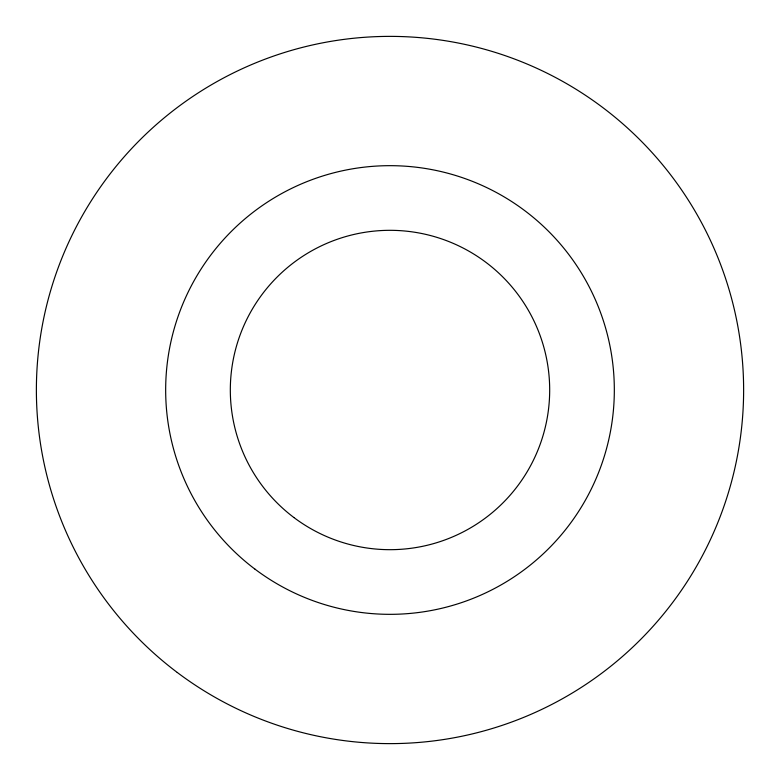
<?xml version="1.0" encoding="UTF-8"?>
<svg xmlns="http://www.w3.org/2000/svg" width="780" height="780" viewBox="0 0 780 780"><rect width="100%" height="100%" fill="white"/><g stroke="black" fill="none" stroke-linecap="round" stroke-linejoin="round"><path stroke-width="1.17" d="M177.255 672.467A353.623 353.623 0 0 0 741 433.007A353.623 353.623 0 0 0 251.745 64.526A353.623 353.623 0 0 0 177.255 672.467M293.933 517.55A159.685 159.685 0 0 0 548.496 409.422A159.685 159.685 0 0 0 327.571 243.028A159.685 159.685 0 0 0 293.933 517.55M255.04 569.195A224.328 224.328 0 0 0 612.661 417.281A224.328 224.328 0 0 0 302.299 183.524A224.328 224.328 0 0 0 255.04 569.195"/></g></svg>
